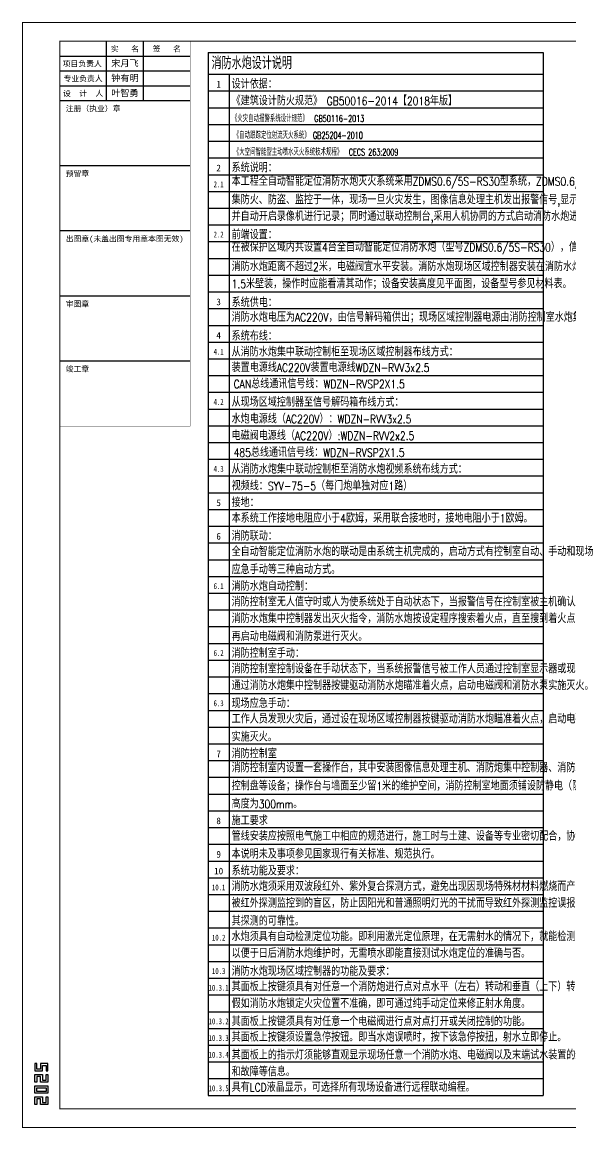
# Model space of a CAD drawing. Extents: x -1396510 to 1250330, y -1892470 to 1623980.
# Drawn here: x -555965 to -526485, y -1558415 to -1498965 of the extents above; entities that cross this region are included whole.
import ezdxf
from ezdxf.enums import TextEntityAlignment as Align

# ---------------------------------------------------------------- set-up
doc = ezdxf.new("R2010")
doc.units = 0
doc.header["$LTSCALE"] = 1000
doc.header["$MEASUREMENT"] = 0
doc.layers.get('Defpoints').update_dxf_attribs({"color": 210})
for name, color, linetype in [('0-cxFrame', 155, 'Continuous'), ('qianming', 155, 'Continuous'), ('TEL_TEXT', 7, 'Continuous')]:
    doc.layers.add(name, color=color, linetype=linetype)
doc.layers.add('0-cxText', color=131, linetype='Continuous', lineweight=25)
doc.styles.add('-宋体', font='', dxfattribs={"width": 0.8})
doc.styles.add('_TEL_DIM', font='SIMPLEX', dxfattribs={"width": 0.8, "height": 3.5, "bigfont": 'HZTXT'})
doc.styles.add('cx_biaoti', font='')
doc.styles.add('cx_tuming', font='simhei.ttf')
doc.styles.add('cx_tuqian1', font='')
doc.styles.add('图框宋体', font='', dxfattribs={"width": 0.75})
doc.styles.add('黑体', font='simhei.ttf', dxfattribs={"height": 12})
doc.styles.get('-宋体').set_extended_font_data('SimSun')
doc.styles.get('cx_biaoti').set_extended_font_data('SimSun')
doc.styles.get('cx_tuqian1').set_extended_font_data('SimSun')
doc.styles.get('图框宋体').set_extended_font_data('SimSun')

# ---------------------------------------------------------------- blocks, each defined once
blk = doc.blocks.new('zjcx_lan_xinxi(Dragon)')
for p, q in [((7000, -3200), (0, -3200)), ((7000, -6700), (0, -6700)), ((7000, -10200), (0, -10200)), ((7000, -13700), (0, -13700)), ((7000, -17200), (0, -17200))]:
    blk.add_line(p, q)
at = {"const_width": 25}
blk.add_lwpolyline([(0, -20700), (7000, -20700), (7000, 0), (0, 0)], close=True, dxfattribs=at)
for points in [[(2500, -3200), (2500, 0)], [(4500, -3200), (4500, 0)], [(0, -800), (7000, -800)], [(0, -1600), (7000, -1600)], [(0, -2400), (7000, -2400)]]:
    blk.add_lwpolyline(points)
for points in [[(7000, -3200), (7000, 0)], [(0, -3200), (7000, -3200)], [(0, -20700), (7000, -20700), (7000, -3200)], [(0, -20700), (7000, -20700)]]:
    blk.add_lwpolyline(points, dxfattribs=at)
at = {"style": '图框宋体'}
for s, p in [('实   名', (3500, -400)), ('签   名', (5750, -400)), ('项目负责人', (1204, -1200)), ('专业负责人', (1250, -2000)), ('设  计  人', (1250, -2800))]:
    blk.add_text(s, height=300, dxfattribs=at).set_placement(p, align=Align.MIDDLE)
for s, p in [('注册（执业）章', (318, -3771)), ('预留章', (318, -7271)), ('出图章(未盖出图专用章本图无效)', (318, -10771)), ('审图章', (318, -14271)), ('竣工章', (318, -17771))]:
    blk.add_text(s, height=300, dxfattribs=at).set_placement(p)
blk = doc.blocks.new('T-信息(Dragon)')
at = {"layer": '0-cxFrame'}
blk.add_blockref('zjcx_lan_xinxi(Dragon)', (0, 0), dxfattribs=at)
at = {"layer": 'qianming', "color": 3, "style": 'cx_biaoti'}
for s, p in [('宋月飞', (3497, -1185)), ('钟有明', (3497, -1985)), ('叶智勇', (3497, -2785))]:
    blk.add_text(s, height=350, dxfattribs=at).set_placement(p, align=Align.MIDDLE_CENTER)
blk = doc.blocks.new('TK22.A1 L(Dragon)')
at = {"layer": '0-cxFrame', "color": 7, "const_width": 0.5}
blk.add_lwpolyline([(0, 0), (-841, 0), (-841, 594), (0, 594)], close=True, dxfattribs=at)
at = {"layer": '0-cxFrame', "const_width": 0.5}
blk.add_lwpolyline([(-80, 10), (-821, 10), (-821, 584), (-80, 584)], close=True, dxfattribs=at)
at = {"layer": 'Defpoints', "color": 2}
for points in [[(-833.37, 34.37), (-834.37, 34.37), (-834.37, 30.37), (-830.37, 30.37), (-830.37, 33.37), (-828.37, 33.37), (-828.37, 30.37), (-827.37, 30.37), (-827.37, 34.37), (-831.37, 34.37), (-831.37, 31.37), (-833.37, 31.37), (-833.37, 34.37)], [(-833.37, 24.37), (-834.37, 24.37), (-834.37, 28.37), (-830.37, 28.37), (-830.37, 25.37), (-828.37, 25.37), (-828.37, 28.37), (-827.37, 28.37), (-827.37, 24.37), (-831.37, 24.37), (-831.37, 27.37), (-833.37, 27.37), (-833.37, 24.37)], [(-833.37, 12.37), (-834.37, 12.37), (-834.37, 16.37), (-830.37, 16.37), (-830.37, 13.37), (-828.37, 13.37), (-828.37, 16.37), (-827.37, 16.37), (-827.37, 12.37), (-831.37, 12.37), (-831.37, 15.37), (-833.37, 15.37), (-833.37, 12.37)]]:
    blk.add_lwpolyline(points, dxfattribs=at)
for points in [[(-834.37, 18.37), (-834.37, 22.37), (-827.37, 22.37), (-827.37, 18.37)], [(-833.37, 19.37), (-833.37, 21.37), (-828.37, 21.37), (-828.37, 19.37)]]:
    blk.add_lwpolyline(points, close=True, dxfattribs=at)
at = {"layer": '0-cxFrame', "xscale": 0.01, "yscale": 0.01, "zscale": 0.01}
blk.add_blockref('T-信息(Dragon)', (-821, 584), dxfattribs=at)
at = {"style": '黑体', "flags": 4}
blk.add_attdef('图幅', text='', height=3.3, dxfattribs=at).set_placement((-40, 3), align=Align.RIGHT)
at = {"layer": '0-cxText', "flags": 4}
for tag, height, style, p in [('建设单位', 3.5, 'cx_tuming', (-45, 240)), ('项目名称', 3.5, 'cx_tuming', (-45, 210)), ('子项名称', 3.5, 'cx_tuming', (-45, 180)), ('工程编号', 3.3, 'cx_tuqian1', (-35, 165)), ('图名1', 3.5, 'cx_tuming', (-45, 87)), ('图名2', 3.5, 'cx_tuming', (-45, 79)), ('图名3', 3.5, 'cx_tuming', (-45, 71)), ('出图日期', 3.3, 'cx_tuqian1', (-39, 60)), ('专业', 3.3, 'cx_tuqian1', (-55, 52)), ('图号', 3.3, 'cx_tuqian1', (-55, 44)), ('版次', 3.3, 'cx_tuqian1', (-20, 44))]:
    blk.add_attdef(tag, text='', height=height, dxfattribs=dict(at, style=style)).set_placement(p, align=Align.MIDDLE)
at = {"layer": 'Defpoints', "color": 6, "flags": 4}
for tag, height, style, p in [('tufu', 3.3, '黑体', (-12, 12)), ('dwfname', 4, 'cx_tuqian1', (-80, 3))]:
    blk.add_attdef(tag, text='', height=height, dxfattribs=dict(at, style=style)).set_placement(p, align=Align.RIGHT)

msp = doc.modelspace()

# ---------------------------------------------------------------- linework, layer by layer
at = {"layer": 'TEL_TEXT', "color": 6}
for p, q in [((-545970, -1500590), (-527970, -1500590)), ((-545970, -1500590), (-545970, -1556667.1)), ((-527970, -1500590), (-527970, -1556667.1)), ((-545970, -1501767.1), (-527970, -1501767.1)), ((-544845, -1501767.1), (-544845, -1556667.1)), ((-545970, -1502667.1), (-527970, -1502667.1)), ((-545970, -1503567.1), (-527970, -1503567.1)), ((-545970, -1504467.1), (-527970, -1504467.1)), ((-545970, -1505367.1), (-527970, -1505367.1)), ((-545970, -1506267.1), (-527970, -1506267.1)), ((-545970, -1507167.1), (-527970, -1507167.1)), ((-545970, -1508067.1), (-527970, -1508067.1)), ((-545970, -1508967.1), (-527970, -1508967.1)), ((-545970, -1509867.1), (-527970, -1509867.1)), ((-545970, -1510767.1), (-527970, -1510767.1)), ((-545970, -1511667.1), (-527970, -1511667.1)), ((-545970, -1512567.1), (-527970, -1512567.1)), ((-545970, -1513467.1), (-527970, -1513467.1)), ((-545970, -1514367.1), (-527970, -1514367.1)), ((-545970, -1515267.1), (-527970, -1515267.1)), ((-545970, -1516167.1), (-527970, -1516167.1)), ((-545970, -1517067.1), (-527970, -1517067.1)), ((-545970, -1517967.1), (-527970, -1517967.1)), ((-545970, -1518867.1), (-527970, -1518867.1)), ((-545970, -1519767.1), (-527970, -1519767.1)), ((-545970, -1520667.1), (-527970, -1520667.1)), ((-545970, -1521567.1), (-527970, -1521567.1)), ((-545970, -1522467.1), (-527970, -1522467.1)), ((-545970, -1523367.1), (-527970, -1523367.1)), ((-545970, -1524267.1), (-527970, -1524267.1)), ((-545970, -1525167.1), (-527970, -1525167.1)), ((-545970, -1526067.1), (-527970, -1526067.1)), ((-545970, -1526967.1), (-527970, -1526967.1)), ((-545970, -1527867.1), (-527970, -1527867.1)), ((-545970, -1528767.1), (-527970, -1528767.1)), ((-545970, -1529667.1), (-527970, -1529667.1)), ((-545970, -1530567.1), (-527970, -1530567.1)), ((-545970, -1531467.1), (-527970, -1531467.1)), ((-545970, -1532367.1), (-527970, -1532367.1)), ((-545970, -1533267.1), (-527970, -1533267.1)), ((-545970, -1534167.1), (-527970, -1534167.1)), ((-545970, -1535067.1), (-527970, -1535067.1)), ((-545970, -1535967.1), (-527970, -1535967.1)), ((-545970, -1536867.1), (-527970, -1536867.1)), ((-545970, -1537767.1), (-527970, -1537767.1)), ((-545970, -1538667.1), (-527970, -1538667.1)), ((-545970, -1539567.1), (-527970, -1539567.1)), ((-545970, -1540467.1), (-527970, -1540467.1)), ((-545970, -1541367.1), (-527970, -1541367.1)), ((-545970, -1542267.1), (-527970, -1542267.1)), ((-545970, -1543167.1), (-527970, -1543167.1)), ((-545970, -1544067.1), (-527970, -1544067.1)), ((-545970, -1544967.1), (-527970, -1544967.1)), ((-545970, -1545867.1), (-527970, -1545867.1)), ((-545970, -1546767.1), (-527970, -1546767.1)), ((-545970, -1547667.1), (-527970, -1547667.1)), ((-545970, -1548567.1), (-527970, -1548567.1)), ((-545970, -1549467.1), (-527970, -1549467.1)), ((-545970, -1550367.1), (-527970, -1550367.1)), ((-545970, -1551267.1), (-527970, -1551267.1)), ((-545970, -1552167.1), (-527970, -1552167.1)), ((-545970, -1553067.1), (-527970, -1553067.1)), ((-545970, -1553967.1), (-527970, -1553967.1)), ((-545970, -1554867.1), (-527970, -1554867.1)), ((-545970, -1555767.1), (-527970, -1555767.1)), ((-545970, -1556667.1), (-527970, -1556667.1))]:
    msp.add_line(p, q, dxfattribs=at)

# ---------------------------------------------------------------- block references
at = {"layer": '0-cxFrame', "xscale": 100, "yscale": 100, "zscale": 100}
msp.add_blockref('TK22.A1 L(Dragon)', (-471840, -1558390), dxfattribs=at)

# ---------------------------------------------------------------- texts
at = {"layer": 'TEL_TEXT', "style": '_TEL_DIM'}
for s, height, width, p in [('消防水炮设计说明', 675, 0.8, (-545790, -1501497.1)), ('设计依据：', 450, 0.8, (-544710, -1502532.1)), ('《建筑设计防火规范》 GB50016-2014【2018年版】', 450, 0.8, (-544710, -1503432.1)), ('《火灾自动报警系统设计规范》  GB50116-2013 ', 360, 0.6, (-544695.5, -1504332.1)), ('《自动跟踪定位射流灭火系统》 GB25204-2010', 360, 0.6, (-544595.5, -1505232.1)), ('《大空间智能型主动喷水灭火系统技术规程》  CECS 263:2009', 360, 0.6, (-544595.5, -1506132.1)), ('系统说明：', 450, 0.8, (-544710, -1507032.1)), ('本工程全自动智能定位消防水炮灭火系统采用ZDMS0.6/5S-RS30型系统，ZDMS0.6/5S-RS30型灭火系统', 450, 0.8, (-544710, -1507756.3)), ('集防火、防盗、监控于一体，现场一旦火灾发生，图像信息处理主机发出报警信号,显示报警区域的图像，', 450, 0.8, (-544710, -1508749.9)), ('并自动开启录像机进行记录；同时通过联动控制台,采用人机协同的方式启动消防水炮进行定点灭火。', 450, 0.8, (-544710, -1509642.8)), ('前端设置：', 450, 0.8, (-544710, -1510632.1)), ('在被保护区域内共设置4台全自动智能定位消防水炮（型号ZDMS0.6/5S-RS30），信号解码箱安装应与', 450, 0.8, (-544710, -1511296.3)), ('消防水炮距离不超过2米，电磁阀宜水平安装。消防水炮现场区域控制器安装在消防水炮下方附近,距地面', 450, 0.8, (-544710, -1512346.3)), ('1.5米壁装，操作时应能看清其动作；设备安装高度见平面图，设备型号参见材料表。', 450, 0.8, (-544710, -1513264.7)), ('系统供电：', 450, 0.8, (-544710, -1514277.1)), ('消防水炮电压为AC220V，由信号解码箱供出；现场区域控制器电源由消防控制室水炮集中联动控制柜供给。', 450, 0.8, (-544710, -1515064.7)), ('系统布线：', 450, 0.8, (-544710, -1516077.1)), ('从消防水炮集中联动控制柜至现场区域控制器布线方式：', 450, 0.8, (-544710, -1516932.1)), ('装置电源线AC220V装置电源线WDZN-RVV3x2.5', 450, 0.8, (-544710, -1517768.1)), ('CAN总线通讯信号线：WDZN-RVSP2X1.5', 450, 0.8, (-544601.2, -1518647.1)), ('从现场区域控制器至信号解码箱布线方式：', 450, 0.8, (-544710, -1519632.1)), ('水炮电源线（AC220V）：WDZN-RVV3x2.5', 450, 0.8, (-544710, -1520532.1)), ('电磁阀电源线（AC220V）:WDZN-RVV2x2.5', 450, 0.8, (-544710, -1521432.1)), ('485总线通讯信号线：WDZN-RVSP2X1.5', 450, 0.8, (-544601.2, -1522332.1)), ('从消防水炮集中联动控制柜至消防水炮视频系统布线方式：', 450, 0.8, (-544710, -1523232.1)), ('视频线：SYV-75-5（每门炮单独对应1路）', 450, 0.8, (-544710, -1524132.1)), ('接地：', 450, 0.8, (-544710, -1525032.1)), ('本系统工作接地电阻应小于4欧姆，采用联合接地时，接地电阻小于1欧姆。', 450, 0.8, (-544710, -1525868.3)), ('消防联动：', 450, 0.8, (-544710, -1526832.1)), ('全自动智能定位消防水炮的联动是由系统主机完成的，启动方式有控制室自动、手动和现场', 450, 0.8, (-544710, -1527668.3)), ('应急手动等三种启动方式。', 450, 0.8, (-544710, -1528632.1)), ('消防水炮自动控制：', 450, 0.8, (-544710, -1529532.1)), ('消防控制室无人值守时或人为使系统处于自动状态下，当报警信号在控制室被主机确认后，控制室主机向', 450, 0.8, (-544710, -1530368.3)), ('消防水炮集中控制器发出灭火指令，消防水炮按设定程序搜索着火点，直至搜到着火点并锁定目标，', 450, 0.8, (-544710, -1531268.3)), ('再启动电磁阀和消防泵进行灭火。', 450, 0.8, (-544710, -1532228.5)), ('消防控制室手动：', 450, 0.8, (-544710, -1533132.1)), ('消防控制室控制设备在手动状态下，当系统报警信号被工作人员通过控制室显示器或现场确认后，控制室', 450, 0.8, (-544710, -1533968.3)), ('通过消防水炮集中控制器按键驱动消防水炮瞄准着火点，启动电磁阀和消防水泵实施灭火。', 450, 0.8, (-544710, -1534864.7)), ('现场应急手动：', 450, 0.8, (-544710, -1535832.1)), ('工作人员发现火灾后，通过设在现场区域控制器按键驱动消防水炮瞄准着火点，启动电磁阀和消防水泵', 450, 0.8, (-544710, -1536664.7)), ('实施灭火。', 450, 0.8, (-544710, -1537632.1)), ('消防控制室', 450, 0.8, (-544710, -1538532.1)), ('消防控制室内设置一套操作台，其中安装图像信息处理主机、消防炮集中控制器、消防水炮电源/启泵', 450, 0.8, (-544710, -1539288.3)), ('控制盘等设备；操作台与墙面至少留1米的维护空间，消防控制室地面须铺设防静电（防火）型地板，架空', 450, 0.8, (-544710, -1540264.7)), ('高度为300mm。', 450, 0.8, (-544710, -1541232.1)), ('施工要求', 450, 0.8, (-544710, -1542132.1)), ('管线安装应按照电气施工中相应的规范进行，施工时与土建、设备等专业密切配合，协调进行。', 450, 0.8, (-544710, -1542964.7)), ('本说明未及事项参见国家现行有关标准、规范执行。', 450, 0.8, (-544710, -1543928.5)), ('系统功能及要求：', 450, 0.8, (-544710, -1544832.1)), ('消防水炮须采用双波段红外、紫外复合探测方式，避免出现因现场特殊材材料燃烧而产生的紫外火焰不能', 450, 0.8, (-544710, -1545668.3)), ('被红外探测监控到的盲区，防止因阳光和普通照明灯光的干扰而导致红外探测监控误报的情况出现，保证', 450, 0.8, (-544710, -1546568.3)), ('其探测的可靠性。', 450, 0.8, (-544710, -1547532.1)), ('水炮须具有自动检测定位功能。即利用激光定位原理，在无需射水的情况下，就能检测到水炮的射水位置。', 450, 0.8, (-544710, -1548368.3)), ('以便于日后消防水炮维护时，无需喷水即能直接测试水炮定位的准确与否。', 450, 0.8, (-544710, -1549264.7)), ('消防水炮现场区域控制器的功能及要求：', 450, 0.8, (-544710, -1550232.1)), ('其面板上按键须具有对任意一个消防炮进行点对点水平（左右）转动和垂直（上下）转动的功能；', 450, 0.8, (-544710, -1551061.2)), ('假如消防水炮锁定火灾位置不准确，即可通过纯手动定位来修正射水角度。', 450, 0.8, (-544710, -1551964.7)), ('其面板上按键须具有对任意一个电磁阀进行点对点打开或关闭控制的功能。', 450, 0.8, (-544710, -1552928.5)), ('其面板上按键须设置急停按钮。即当水炮误喷时，按下该急停按扭，射水立即停止。', 450, 0.8, (-544710, -1553768.3)), ('其面板上的指示灯须能够直观显示现场任意一个消防水炮、电磁阀以及末端试水装置的运行状态、报警', 450, 0.8, (-544710, -1554732.1)), ('和故障等信息。', 450, 0.8, (-544710, -1555632.1)), ('具有LCD液晶显示，可选择所有现场设备进行远程联动编程。', 450, 0.8, (-544710, -1556464.7))]:
    msp.add_text(s, height=height, rotation=0, dxfattribs=dict(at, width=width)).set_placement(p)
at = {"layer": 'TEL_TEXT', "style": '-宋体'}
for s, p in [('1', (-545407.5, -1502487.1)), ('2', (-545407.5, -1506987.1)), ('3', (-545407.5, -1514187.1)), ('4', (-545407.5, -1515987.1)), ('5', (-545407.5, -1524987.1)), ('6', (-545407.5, -1526787.1)), ('7', (-545407.5, -1538487.1)), ('8', (-545407.5, -1542087.1)), ('9', (-545407.5, -1543887.1)), ('10', (-545407.5, -1544787.1))]:
    msp.add_text(s, height=360, rotation=0.000007, dxfattribs=at).set_placement(p, align=Align.CENTER)
at = {"layer": 'TEL_TEXT', "style": '-宋体', "width": 0.7}
for s, p in [('2.1', (-545407.5, -1507842.1)), ('2.2', (-545407.5, -1510542.1)), ('4.1', (-545407.5, -1516842.1)), ('4.2', (-545407.5, -1519542.1)), ('4.3', (-545407.5, -1523142.1)), ('6.1', (-545407.5, -1529442.1)), ('6.2', (-545407.5, -1533042.1)), ('6.3', (-545407.5, -1535742.1)), ('10.1', (-545407.5, -1545642.1)), ('10.2', (-545407.5, -1548342.1)), ('10.3', (-545407.5, -1550142.1)), ('10.3.1', (-545407.5, -1551042.1)), ('10.3.2', (-545407.5, -1552842.1)), ('10.3.3', (-545407.5, -1553742.1)), ('10.3.4', (-545407.5, -1554642.1)), ('10.3.5', (-545407.5, -1556442.1))]:
    msp.add_text(s, height=315, rotation=0.000007, dxfattribs=at).set_placement(p, align=Align.CENTER)

doc.saveas('drawing.dxf')
